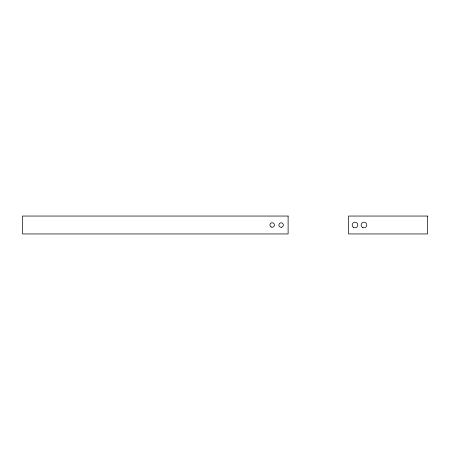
<?xml version="1.0" encoding="UTF-8"?>
<svg xmlns="http://www.w3.org/2000/svg" width="450" height="450" viewBox="0 0 450 450"><rect width="100%" height="100%" fill="white"/><g stroke="black" fill="none" stroke-linecap="round" stroke-linejoin="round"><path stroke-width="0.67" d="M281.481 227.227L280.89 227.244A2.256 2.256 0 0 1 278.899 225.36L278.882 224.769A2.256 2.256 0 0 1 283.348 224.64L283.365 225.231A2.256 2.256 0 0 1 281.481 227.227M288.118 216.051L22.5 216.051L22.5 233.949L288.118 233.949L288.118 216.051M427.5 216.051L348.564 216.051L348.564 233.949L427.5 233.949L427.5 216.051M353.588 227.441A2.818 2.818 0 0 0 357.817 225A2.818 2.818 0 0 0 353.588 222.559A2.818 2.818 0 0 0 353.588 227.441M362.537 227.441A2.818 2.818 0 0 0 366.767 225A2.818 2.818 0 0 0 362.537 222.559A2.818 2.818 0 0 0 362.537 227.441M271.046 226.952A2.256 2.256 0 0 0 274.427 225A2.256 2.256 0 0 0 271.046 223.048A2.256 2.256 0 0 0 271.046 226.952"/></g></svg>
